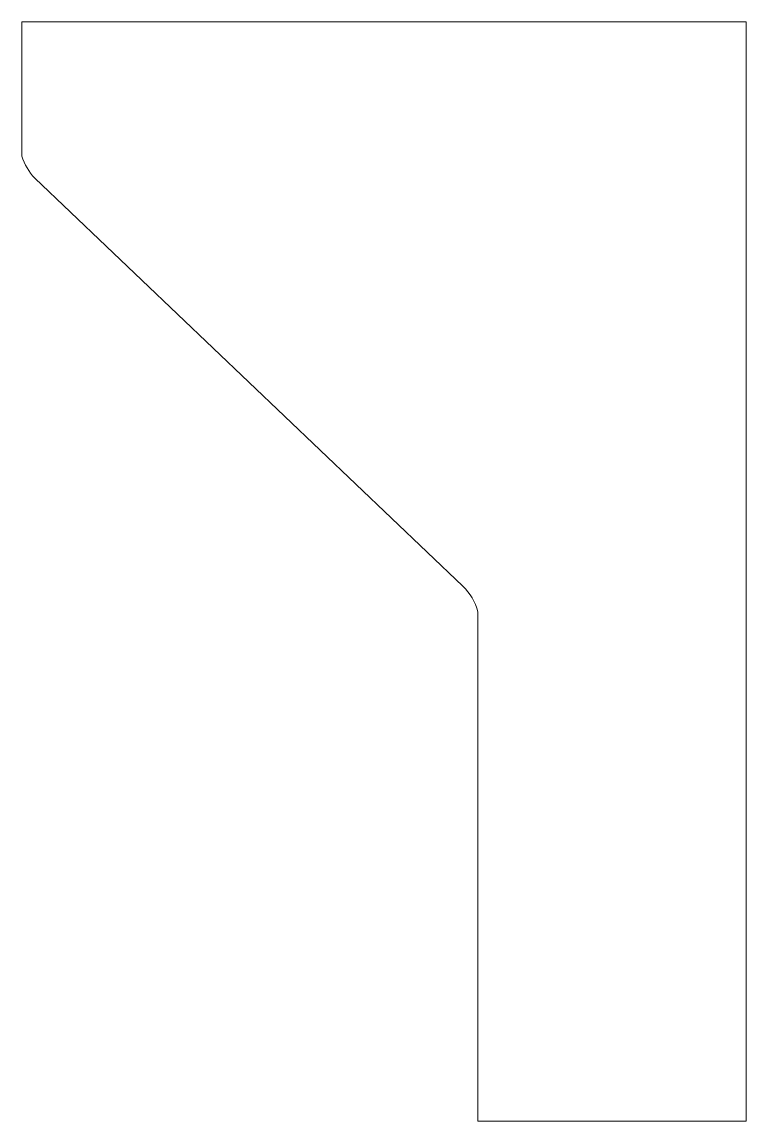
# Model space of a CAD drawing. Extents: x -6.8 to 0, y 0 to 10.3.
import ezdxf

# ---------------------------------------------------------------- set-up
doc = ezdxf.new("R2010")
doc.units = 0
doc.header["$MEASUREMENT"] = 0
doc.layers.get('0').update_dxf_attribs({"lineweight": 0})

msp = doc.modelspace()

# ---------------------------------------------------------------- linework, layer by layer
at = {"color": 7, "linetype": 'Continuous', "lineweight": 0}
for p, q in [((0, 10.25), (-6.75, 10.25)), ((-6.75, 10.25), (-6.75, 9)), ((0, 0), (0, 10.25)), ((-6.63, 8.793), (-2.639, 4.987)), ((-2.5, 4.75), (-2.5, 0)), ((-2.5, 0), (0, 0))]:
    msp.add_line(p, q, dxfattribs=at)
for centre, start, end in [((-6.27, 9.139), -163.8302, -136.1698), ((-2.984, 4.625), 14.4423, 46.3629)]:
    msp.add_arc(centre, 0.5, start, end, dxfattribs=at)

doc.saveas('drawing.dxf')
